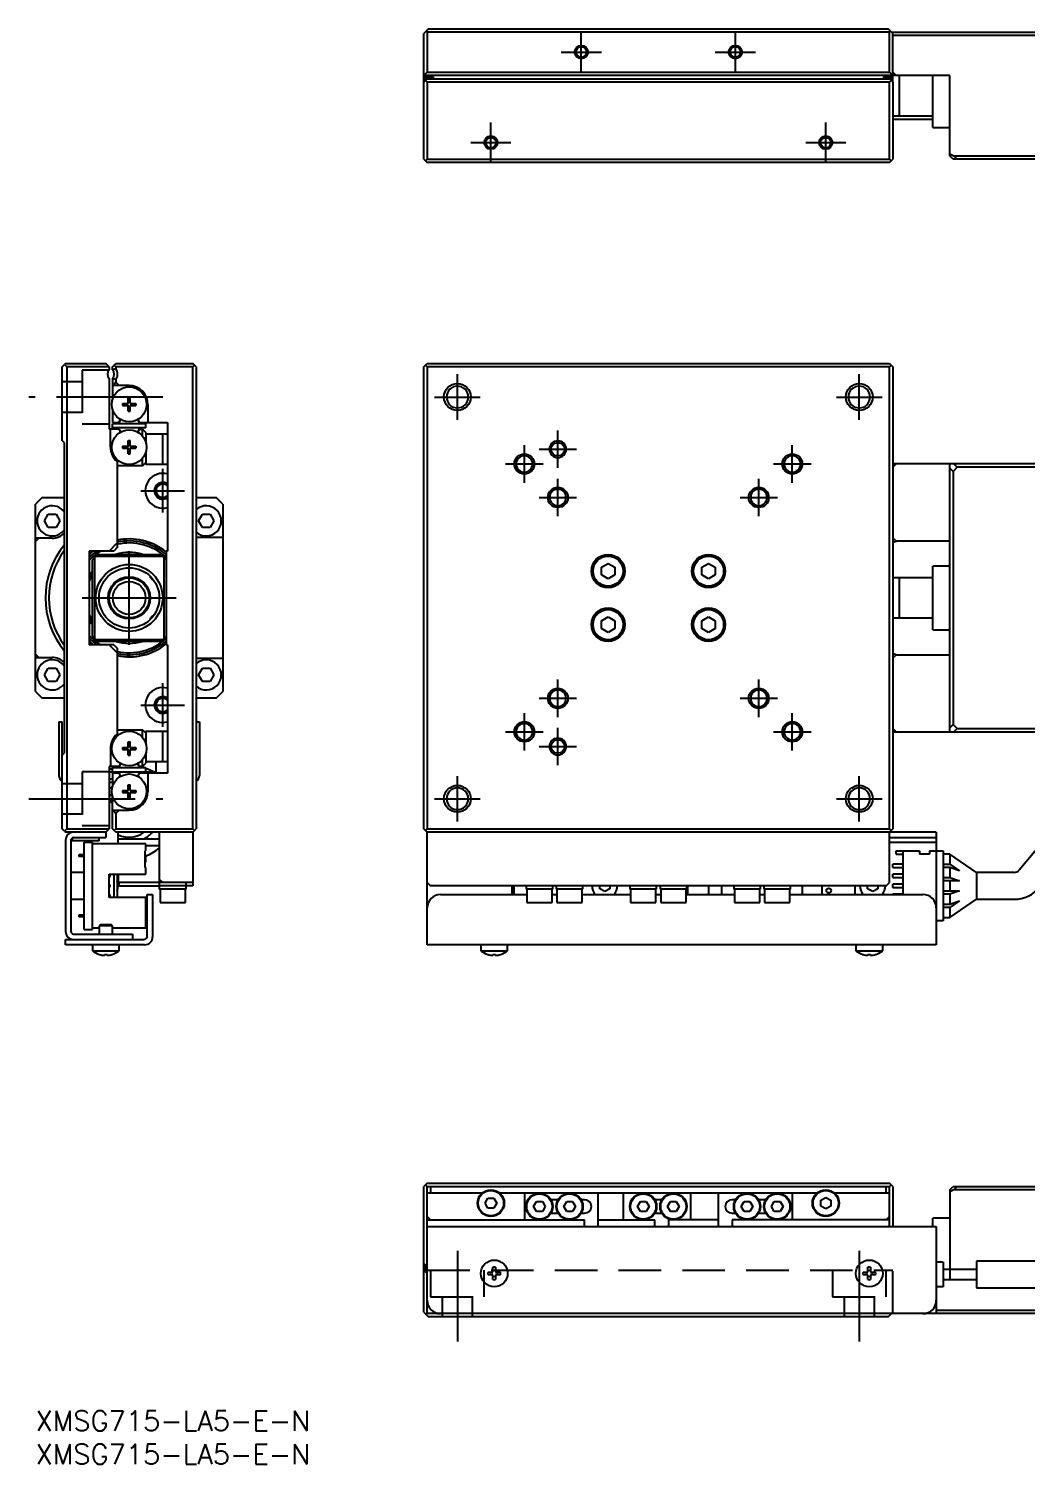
# Model space of a CAD drawing. Extents: x -1 to 626, y -8 to 210.
# Drawn here: x -1 to 147.9, y -8 to 206.4 of the extents above; entities that cross this region are included whole.
import ezdxf

# ---------------------------------------------------------------- set-up
doc = ezdxf.new("R2010")
doc.units = 0
doc.header["$LTSCALE"] = 0.5
doc.linetypes.add('CENTER', pattern=[50.8, 31.75, -6.35, 6.35, -6.35])
doc.linetypes.add('DASHED', pattern=[19.05, 12.7, -6.35])
for name, color, linetype in [('MSM_CENTER', 1, 'CENTER'), ('MSM_CONTINUOUS', 7, 'CONTINUOUS'), ('MSM_DASHED', 4, 'DASHED'), ('MSM_NARROW', 5, 'CONTINUOUS'), ('MSM_PART_NUMBER', 7, 'CONTINUOUS')]:
    doc.layers.add(name, color=color, linetype=linetype)
doc.styles.get("Standard").update_dxf_attribs({"font": 'txt.shx', "height": 1, "bigfont": 'bigfont.shx'})

# ---------------------------------------------------------------- blocks, each defined once
blk = doc.blocks.new('*U2')
at = {"layer": 'MSM_PART_NUMBER'}
blk.add_text('XMSG715-LA5-E-N', height=3, dxfattribs=at).set_placement((0, -3))
blk = doc.blocks.new('*U3')
at = {"layer": 'MSM_PART_NUMBER'}
blk.add_text('XMSG715-LA5-E-N', height=3, dxfattribs=at).set_placement((0, -8))

msp = doc.modelspace()

# ---------------------------------------------------------------- linework, layer by layer
at = {"layer": 'MSM_CENTER'}
for p, q in [((81.5, 199.887477), (81.5, 205.887477)), ((104.5, 199.887477), (104.5, 205.887477)), ((78.5, 202.887477), (84.5, 202.887477)), ((101.5, 202.887477), (107.5, 202.887477)), ((68, 186.387477), (68, 192.387477)), ((118, 186.387477), (118, 192.387477)), ((65, 189.387477), (71, 189.387477)), ((115, 189.387477), (121, 189.387477)), ((63, 147.987477), (63, 154.787477)), ((123, 147.987477), (123, 154.787477)), ((19.000001, 151.387477), (-0.999999, 151.387477)), ((59.6, 151.387477), (66.4, 151.387477)), ((119.6, 151.387477), (126.4, 151.387477)), ((78, 140.787477), (78, 146.387477)), ((73, 138.587477), (73, 144.187477)), ((113, 138.587477), (113, 144.187477)), ((75.2, 143.587477), (80.8, 143.587477)), ((19.000001, 134.137477), (19.000001, 140.637477)), ((70.2, 141.387477), (75.8, 141.387477)), ((110.2, 141.387477), (115.8, 141.387477)), ((15.750001, 137.387477), (22.250001, 137.387477)), ((78, 133.587477), (78, 139.187477)), ((108, 133.587477), (108, 139.187477)), ((75.2, 136.387477), (80.8, 136.387477)), ((105.2, 136.387477), (110.8, 136.387477)), ((14.000001, 114.387477), (14.000001, 128.387477)), ((7.000001, 121.387477), (21.000001, 121.387477)), ((19.000001, 102.137477), (19.000001, 108.637477)), ((78, 103.587477), (78, 109.187477)), ((108, 103.587477), (108, 109.187477)), ((15.750001, 105.387477), (22.250001, 105.387477)), ((75.2, 106.387477), (80.8, 106.387477)), ((105.2, 106.387477), (110.8, 106.387477)), ((73, 98.587477), (73, 104.187477)), ((113, 98.587477), (113, 104.187477)), ((70.2, 101.387477), (75.8, 101.387477)), ((78, 96.387477), (78, 101.987477)), ((110.2, 101.387477), (115.8, 101.387477)), ((75.2, 99.187477), (80.8, 99.187477)), ((63, 87.987477), (63, 94.787477)), ((123, 87.987477), (123, 94.787477)), ((-0.999999, 91.387477), (19.000001, 91.387477)), ((59.6, 91.387477), (66.4, 91.387477)), ((119.6, 91.387477), (126.4, 91.387477)), ((63, 23.859612), (63, 10.323647)), ((123, 23.859612), (123, 10.323647))]:
    msp.add_line(p, q, dxfattribs=at)
at = {"layer": 'MSM_CONTINUOUS'}
for p, q in [((58.7, 206.387477), (58, 205.687477)), ((58.5, 205.887477), (58.35, 206.037477)), ((58.5, 205.887477), (58.5, 199.887477)), ((127.5, 205.887477), (58.5, 205.887477)), ((58.7, 206.387477), (127.3, 206.387477)), ((128, 205.687477), (127.3, 206.387477)), ((127.65, 206.037477), (127.5, 205.887477)), ((127.5, 199.887477), (127.5, 205.887477)), ((127.8, 205.887477), (150, 205.887477)), ((128, 198.387919), (128, 205.887477)), ((58, 186.887477), (58, 205.687477)), ((150, 205.387477), (128, 205.387477)), ((58, 199.387477), (58.5, 199.887477)), ((136.5, 199.387477), (58, 199.387477)), ((58.5, 199.887477), (127.5, 199.887477)), ((127.5, 199.887477), (128, 199.387477)), ((128.5, 199.387477), (128, 199.887477)), ((129, 193.387472), (129, 199.387482)), ((134, 191.637477), (134, 199.387477)), ((136.5, 187.387477), (136.5, 199.387477)), ((58, 199.187477), (59.4, 199.187477)), ((58.5, 198.887477), (58, 198.387477)), ((58.1, 198.487477), (58.1, 198.687477)), ((58.5, 198.387477), (58.25, 198.637477)), ((59.1, 198.987477), (58.4, 198.987477)), ((58.5, 198.887477), (127.5, 198.887477)), ((127.5, 198.387477), (58.5, 198.387477)), ((58.5, 198.387477), (58.5, 186.887477)), ((59.4, 199.187477), (59.4, 198.887477)), ((126.6, 199.187477), (126.6, 198.887477)), ((128, 199.187477), (126.6, 199.187477)), ((127.6, 198.987477), (126.9, 198.987477)), ((128, 198.387477), (127.5, 198.887477)), ((127.75, 198.637477), (127.5, 198.387477)), ((127.5, 186.887477), (127.5, 198.387477)), ((127.9, 198.687477), (127.9, 198.487477)), ((128, 198.387477), (128, 186.887477)), ((128, 193.387477), (134, 193.387477)), ((128, 192.887477), (134, 192.887477)), ((134, 191.637477), (136.5, 191.637477)), ((58, 186.887477), (58.25, 186.637477)), ((58.25, 186.637477), (58.5, 186.887477)), ((58.25, 186.637477), (58.5, 186.387477)), ((58.5, 186.887477), (127.5, 186.887477)), ((127.5, 186.887477), (127.75, 186.637477)), ((127.5, 186.387477), (127.75, 186.637477)), ((127.75, 186.637477), (128, 186.887477)), ((136.5, 187.693663), (137.112372, 187.387477)), ((137, 186.887477), (136.5, 187.387477)), ((150, 186.887477), (137, 186.887477)), ((137.112372, 187.387477), (150, 187.387477)), ((137.112372, 187.387477), (137.612372, 186.887477)), ((127.5, 186.387477), (58.5, 186.387477)), ((4.000001, 155.887477), (4.350001, 156.237477)), ((4.000001, 144.887477), (4.000001, 155.887477)), ((4.500001, 156.387477), (4.350001, 156.237477)), ((4.350001, 156.237477), (4.700001, 155.887477)), ((4.500001, 156.387477), (10.500001, 156.387477)), ((4.700001, 155.887477), (4.700001, 86.887477)), ((11.000001, 155.887477), (4.700001, 155.887477)), ((11.000001, 155.887477), (10.500001, 156.387477)), ((11.000001, 155.887477), (11.000001, 155.448915)), ((11.500001, 155.887477), (12.000001, 156.387477)), ((11.500001, 155.448915), (11.500001, 155.887477)), ((12.000001, 155.616633), (11.500001, 155.448915)), ((11.750001, 156.137477), (12.000001, 155.887477)), ((12.000001, 156.387477), (23.500001, 156.387477)), ((12.000001, 155.887477), (12.000001, 155.616633)), ((23.500001, 155.887477), (12.000001, 155.887477)), ((24.000001, 155.887477), (23.500001, 156.387477)), ((23.500001, 155.887477), (23.750001, 156.137477)), ((23.500001, 86.887477), (23.500001, 155.887477)), ((24.000001, 155.887477), (24.000001, 86.887477)), ((58, 155.887477), (58.5, 156.387477)), ((58, 86.887477), (58, 155.887477)), ((58.25, 156.137477), (58.5, 155.887477)), ((58.5, 156.387477), (127.5, 156.387477)), ((58.5, 155.887477), (58.5, 86.887477)), ((127.5, 155.887477), (58.5, 155.887477)), ((127.5, 156.387477), (128, 155.887477)), ((127.5, 155.887477), (127.75, 156.137477)), ((127.5, 86.887477), (127.5, 155.887477)), ((128, 155.887477), (128, 86.887477)), ((11.000001, 154.126039), (11.000001, 146.587477)), ((12.000001, 153.958321), (11.500001, 154.126039)), ((11.500001, 154.126039), (11.500001, 151.00162)), ((14.000001, 153.087477), (11.500001, 153.087477)), ((12.000001, 153.587477), (11.646448, 153.087477)), ((12.000001, 153.958321), (12.000001, 153.587477)), ((12.500001, 153.087477), (12.000001, 153.587477)), ((13.000001, 150.432477), (13.795001, 150.432477)), ((13.000001, 150.432477), (13.000001, 150.142477)), ((13.000001, 150.142477), (13.795001, 150.142477)), ((13.529995, 150.142477), (13.529995, 150.432477)), ((13.855001, 151.287477), (14.145001, 151.287477)), ((13.855001, 150.492477), (13.855001, 151.287477)), ((14.145001, 150.757484), (13.855001, 150.757484)), ((13.855001, 149.287477), (13.855001, 150.082477)), ((14.145001, 150.492477), (14.145001, 151.287477)), ((14.145001, 149.287477), (14.145001, 150.082477)), ((14.205001, 150.432477), (15.000001, 150.432477)), ((14.205001, 150.142477), (15.000001, 150.142477)), ((14.470008, 150.142477), (14.470008, 150.432477)), ((15.000001, 150.432477), (15.000001, 150.142477)), ((16.800001, 150.287477), (16.800001, 147.587477)), ((11.500001, 149.573334), (11.500001, 147.587477)), ((13.855001, 149.81747), (14.145001, 149.81747)), ((13.855001, 149.287477), (14.145001, 149.287477)), ((12.449931, 146.587477), (11.000001, 146.587477)), ((11.200001, 143.887477), (11.200001, 146.587477)), ((11.500001, 147.587477), (12.449346, 147.587477)), ((16.500001, 147.387477), (11.500001, 147.387477)), ((11.500001, 146.787477), (11.500001, 147.387477)), ((16.500001, 146.787477), (11.500001, 146.787477)), ((12.449346, 147.587477), (12.599457, 147.847477)), ((12.449931, 146.587477), (12.578849, 146.364184)), ((15.400546, 147.847477), (15.550657, 147.587477)), ((15.550072, 146.587477), (15.421154, 146.364184)), ((15.550072, 146.587477), (16.000001, 146.587477)), ((15.550657, 147.587477), (19.700001, 147.587477)), ((16.000001, 145.548802), (16.000001, 146.587477)), ((16.500001, 146.087477), (16.000001, 146.587477)), ((16.500001, 146.787477), (16.500001, 147.387477)), ((16.500001, 146.087477), (16.500001, 144.60162)), ((19.700001, 145.837477), (16.500001, 145.837477)), ((19.000001, 141.337477), (19.000001, 145.837477)), ((19.700001, 147.587477), (19.700001, 128.387477)), ((4.350001, 144.537477), (4.000001, 144.887477)), ((4.350001, 98.237477), (4.350001, 144.537477)), ((13.000001, 144.032477), (13.795001, 144.032477)), ((13.000001, 144.032477), (13.000001, 143.742477)), ((13.000001, 143.742477), (13.795001, 143.742477)), ((13.529995, 143.742477), (13.529995, 144.032477)), ((13.855001, 144.887477), (14.145001, 144.887477)), ((13.855001, 144.092477), (13.855001, 144.887477)), ((14.145001, 144.357484), (13.855001, 144.357484)), ((13.855001, 142.887477), (13.855001, 143.682477)), ((14.145001, 144.092477), (14.145001, 144.887477)), ((14.145001, 142.887477), (14.145001, 143.682477)), ((14.205001, 144.032477), (15.000001, 144.032477)), ((14.205001, 143.742477), (15.000001, 143.742477)), ((14.470008, 143.742477), (14.470008, 144.032477)), ((15.000001, 144.032477), (15.000001, 143.742477)), ((12.200001, 141.742716), (12.200001, 128.887477)), ((13.855001, 143.41747), (14.145001, 143.41747)), ((13.855001, 142.887477), (14.145001, 142.887477)), ((16.000001, 141.087477), (16.000001, 142.226152)), ((16.000001, 141.087477), (16.500001, 141.587477)), ((16.500001, 143.173334), (16.500001, 141.337477)), ((16.000001, 141.087477), (12.200001, 141.087477)), ((16.500001, 141.387477), (16.300001, 141.387477)), ((16.500001, 141.337477), (19.700001, 141.337477)), ((128, 140.887477), (128.5, 141.387477)), ((171.5, 141.387477), (128, 141.387477)), ((136.5, 101.387477), (136.5, 141.387477)), ((137, 140.275105), (136.5, 140.775105)), ((137.612372, 140.887477), (137, 140.275105)), ((137, 140.275105), (137, 102.499849)), ((137.112372, 141.387477), (137.612372, 140.887477)), ((150, 140.887477), (137.612372, 140.887477)), ((1, 136.387477), (0, 135.387477)), ((0, 107.387477), (0, 135.387477)), ((1, 136.387477), (4.350001, 136.387477)), ((24.000001, 136.387477), (27, 136.387477)), ((28, 135.387477), (27, 136.387477)), ((28, 135.387477), (28.000001, 130.387477)), ((1.3453, 132.887477), (1.92265, 133.887477)), ((1.92265, 133.887477), (3.077351, 133.887477)), ((3.077351, 133.887477), (3.654701, 132.887477)), ((24.3453, 132.887477), (24.92265, 133.887477)), ((24.92265, 133.887477), (26.077351, 133.887477)), ((26.077351, 133.887477), (26.654701, 132.887477)), ((1.92265, 131.887477), (1.3453, 132.887477)), ((3.077351, 131.887477), (1.92265, 131.887477)), ((3.654701, 132.887477), (3.077351, 131.887477)), ((24.92265, 131.887477), (24.3453, 132.887477)), ((26.077351, 131.887477), (24.92265, 131.887477)), ((26.654701, 132.887477), (26.077351, 131.887477)), ((2.5, 130.287477), (0, 130.287477)), ((0, 129.787477), (0.5, 130.287477)), ((10.992895, 128.387477), (12.200001, 129.594584)), ((12.200001, 128.887477), (11.700001, 128.387477)), ((28.000001, 130.387477), (24.000001, 130.387477)), ((28.000001, 130.387477), (28.000001, 112.387477)), ((128.5, 129.872758), (128, 130.372758)), ((128, 129.693086), (128.5, 129.872758)), ((136.5, 129.872758), (128.5, 129.872758)), ((11.700001, 128.387477), (8.000001, 128.387477)), ((8.000001, 128.387477), (8.000001, 114.387477)), ((8.500001, 127.087477), (8.800001, 127.387477)), ((8.500001, 115.687477), (8.500001, 127.087477)), ((9.000001, 127.587477), (8.800001, 127.387477)), ((8.800001, 127.387477), (8.800001, 115.387477)), ((9.000001, 127.587477), (9.300001, 127.887477)), ((19.000001, 127.587477), (9.000001, 127.587477)), ((9.300001, 127.887477), (18.700001, 127.887477)), ((18.700001, 127.887477), (19.000001, 127.587477)), ((19.500001, 127.087477), (19.000001, 127.587477)), ((19.200001, 115.387477), (19.200001, 127.387477)), ((19.500001, 128.387477), (19.500001, 114.387477)), ((19.700001, 128.387477), (19.500001, 128.387477)), ((84.5, 125.964827), (85.5, 126.542178)), ((85.5, 126.542178), (86.5, 125.964827)), ((99.5, 125.964827), (100.5, 126.542178)), ((100.5, 126.542178), (101.5, 125.964827)), ((17.200001, 124.362477), (17.200001, 124.551335)), ((17.200001, 124.362477), (17.425001, 124.137477)), ((84.5, 124.810127), (84.5, 125.964827)), ((85.5, 124.232776), (84.5, 124.810127)), ((86.5, 124.810127), (85.5, 124.232776)), ((86.5, 125.964827), (86.5, 124.810127)), ((99.5, 124.810127), (99.5, 125.964827)), ((100.5, 124.232776), (99.5, 124.810127)), ((101.5, 124.810127), (100.5, 124.232776)), ((101.5, 125.964827), (101.5, 124.810127)), ((134, 124.387477), (128, 124.387477)), ((129, 118.387472), (129, 124.387482)), ((134, 116.637477), (134, 126.137477)), ((136.5, 126.137477), (134, 126.137477)), ((17.425001, 124.306274), (17.425001, 124.137477)), ((17.425001, 124.137477), (17.561869, 124.137477)), ((17.425001, 118.637477), (17.200001, 118.412477)), ((17.200001, 118.223619), (17.200001, 118.412477)), ((17.425001, 118.637477), (17.425001, 118.46868)), ((17.561869, 118.637477), (17.425001, 118.637477)), ((84.5, 117.964827), (85.5, 118.542178)), ((84.5, 116.810127), (84.5, 117.964827)), ((85.5, 118.542178), (86.5, 117.964827)), ((86.5, 117.964827), (86.5, 116.810127)), ((99.5, 117.964827), (100.5, 118.542178)), ((99.5, 116.810127), (99.5, 117.964827)), ((100.5, 118.542178), (101.5, 117.964827)), ((101.5, 117.964827), (101.5, 116.810127)), ((128, 118.387477), (134, 118.387477)), ((85.5, 116.232776), (84.5, 116.810127)), ((86.5, 116.810127), (85.5, 116.232776)), ((100.5, 116.232776), (99.5, 116.810127)), ((101.5, 116.810127), (100.5, 116.232776)), ((134, 116.637477), (136.5, 116.637477)), ((11.700001, 114.387477), (8.000001, 114.387477)), ((9.000001, 115.187477), (8.500001, 115.687477)), ((9.000001, 115.187477), (19.000001, 115.187477)), ((9.300001, 114.887477), (9.000001, 115.187477)), ((18.700001, 114.887477), (9.300001, 114.887477)), ((12.200001, 113.18037), (10.992895, 114.387477)), ((11.700001, 114.387477), (12.200001, 113.887477)), ((12.200001, 113.887477), (12.200001, 101.032238)), ((19.500001, 115.687477), (18.700001, 114.887477)), ((19.700001, 114.387477), (19.500001, 114.387477)), ((19.700001, 114.387477), (19.700001, 95.187477)), ((0.5, 112.487477), (0, 112.987477)), ((0, 112.487477), (2.5, 112.487477)), ((24.000001, 112.387477), (28.000001, 112.387477)), ((28.000001, 112.387477), (28, 107.387477)), ((128.5, 112.902196), (128, 113.081868)), ((128, 112.402196), (128.5, 112.902196)), ((128.5, 112.902196), (136.5, 112.902196)), ((1.3453, 109.887477), (1.92265, 110.887477)), ((1.92265, 108.887477), (1.3453, 109.887477)), ((1.92265, 110.887477), (3.077351, 110.887477)), ((3.077351, 110.887477), (3.654701, 109.887477)), ((3.654701, 109.887477), (3.077351, 108.887477)), ((24.3453, 109.887477), (24.92265, 110.887477)), ((24.92265, 108.887477), (24.3453, 109.887477)), ((24.92265, 110.887477), (26.077351, 110.887477)), ((26.077351, 110.887477), (26.654701, 109.887477)), ((26.654701, 109.887477), (26.077351, 108.887477)), ((0, 107.387477), (1, 106.387477)), ((3.077351, 108.887477), (1.92265, 108.887477)), ((26.077351, 108.887477), (24.92265, 108.887477)), ((27, 106.387477), (28, 107.387477)), ((4.350001, 106.387477), (1, 106.387477)), ((27, 106.387477), (24.000001, 106.387477)), ((3.5, 102.887477), (3.5, 94.887477)), ((3.5, 102.887477), (4, 102.887477)), ((4.000001, 97.887477), (4, 102.887477)), ((12.200001, 101.687477), (16.000001, 101.687477)), ((16.000001, 100.548802), (16.000001, 101.687477)), ((16.500001, 101.187477), (16.000001, 101.687477)), ((16.500001, 101.387477), (16.300001, 101.387477)), ((16.500001, 101.437477), (16.500001, 99.60162)), ((19.700001, 101.437477), (16.500001, 101.437477)), ((19.000001, 96.937477), (19.000001, 101.437477)), ((24, 102.887477), (24.5, 102.887477)), ((24.5, 102.887477), (24.5, 94.887477)), ((128.5, 101.387477), (128, 101.887477)), ((128, 101.387477), (165.5, 101.387477)), ((136.5, 101.999849), (137, 102.499849)), ((137, 102.499849), (137.612372, 101.887477)), ((137.612372, 101.887477), (137.112372, 101.387477)), ((137.612372, 101.887477), (150, 101.887477)), ((11.200001, 98.887477), (11.200001, 96.187477)), ((13.000001, 99.032477), (13.795001, 99.032477)), ((13.000001, 99.032477), (13.000001, 98.742477)), ((13.000001, 98.742477), (13.795001, 98.742477)), ((13.529995, 98.742477), (13.529995, 99.032477)), ((13.855001, 99.887477), (14.145001, 99.887477)), ((13.855001, 99.092477), (13.855001, 99.887477)), ((14.145001, 99.357484), (13.855001, 99.357484)), ((13.855001, 97.887477), (13.855001, 98.682477)), ((14.145001, 99.092477), (14.145001, 99.887477)), ((14.145001, 97.887477), (14.145001, 98.682477)), ((14.205001, 99.032477), (15.000001, 99.032477)), ((14.205001, 98.742477), (15.000001, 98.742477)), ((14.470008, 98.742477), (14.470008, 99.032477)), ((15.000001, 99.032477), (15.000001, 98.742477)), ((4.000001, 97.887477), (4.350001, 98.237477)), ((4.000001, 86.887477), (4.000001, 97.887477)), ((13.855001, 98.41747), (14.145001, 98.41747)), ((13.855001, 97.887477), (14.145001, 97.887477)), ((16.000001, 96.187477), (16.000001, 97.226152)), ((16.000001, 96.187477), (16.500001, 96.687477)), ((16.500001, 98.173334), (16.500001, 96.687477)), ((16.500001, 96.937477), (19.700001, 96.937477)), ((18, 96.937477), (18, 95.187477)), ((11.000001, 96.187477), (11.000001, 86.887477)), ((12.449931, 96.187477), (11.000001, 96.187477)), ((11.000001, 95.387477), (18, 95.387477)), ((11.000001, 94.387477), (11.500001, 94.387477)), ((16.500001, 95.987477), (11.500001, 95.987477)), ((11.500001, 95.387477), (11.500001, 95.987477)), ((12.449346, 95.187477), (11.500001, 95.187477)), ((11.500001, 95.187477), (11.500001, 93.20162)), ((12.449346, 95.187477), (12.599457, 94.927477)), ((12.449931, 96.187477), (12.578849, 96.41077)), ((15.400546, 94.927477), (15.550657, 95.187477)), ((15.550072, 96.187477), (15.421154, 96.41077)), ((16.000001, 96.187477), (15.550072, 96.187477)), ((19.700001, 95.187477), (15.550657, 95.187477)), ((16.500001, 95.387477), (16.500001, 95.987477)), ((16.800001, 95.187477), (16.800001, 92.487477)), ((11.000001, 93.887477), (11.500001, 93.887477)), ((13.000001, 92.632477), (13.795001, 92.632477)), ((13.000001, 92.632477), (13.000001, 92.342477)), ((13.000001, 92.342477), (13.795001, 92.342477)), ((13.529995, 92.342477), (13.529995, 92.632477)), ((13.855001, 93.487477), (14.145001, 93.487477)), ((13.855001, 92.692477), (13.855001, 93.487477)), ((14.145001, 92.957484), (13.855001, 92.957484)), ((13.855001, 91.487477), (13.855001, 92.282477)), ((14.145001, 92.692477), (14.145001, 93.487477)), ((14.145001, 91.487477), (14.145001, 92.282477)), ((14.205001, 92.632477), (15.000001, 92.632477)), ((14.205001, 92.342477), (15.000001, 92.342477)), ((14.470008, 92.342477), (14.470008, 92.632477)), ((15.000001, 92.632477), (15.000001, 92.342477)), ((11.500001, 91.112099), (11.000001, 91.112099)), ((11.500001, 86.887477), (11.500001, 91.773334)), ((13.855001, 92.01747), (14.145001, 92.01747)), ((13.855001, 91.487477), (14.145001, 91.487477)), ((11.500001, 89.687477), (14.000001, 89.687477)), ((11.646448, 89.687477), (12.000001, 89.187477)), ((12.000001, 89.187477), (12.500001, 89.687477)), ((12.000001, 89.187477), (12.000001, 86.887477)), ((154.067727, 89.326037), (146.867121, 80.744689)), ((4.350001, 86.537477), (4.000001, 86.887477)), ((4.700001, 86.887477), (4.350001, 86.537477)), ((4.350001, 86.537477), (4.500001, 86.387477)), ((10.500001, 86.387477), (4.500001, 86.387477)), ((4.700001, 86.887477), (11.000001, 86.887477)), ((10.500001, 86.387477), (11.000001, 86.887477)), ((10.500001, 86.387477), (10.500001, 85.587477)), ((12.000001, 86.387477), (11.500001, 86.887477)), ((12.000001, 86.887477), (11.750001, 86.637477)), ((12.000001, 86.887477), (23.500001, 86.887477)), ((23.500001, 86.387477), (12.000001, 86.387477)), ((12.350001, 84.637477), (12.350001, 86.387477)), ((18.500001, 86.387477), (18.500001, 77.887477)), ((23.750001, 86.637477), (23.500001, 86.887477)), ((23.500001, 86.387477), (24.000001, 86.887477)), ((23.500001, 86.387477), (23.500001, 78.387477)), ((58.5, 86.387477), (58, 86.887477)), ((58.5, 86.887477), (58.25, 86.637477)), ((58.5, 86.887477), (127.5, 86.887477)), ((58.5, 69.587477), (58.5, 86.387477)), ((134.5, 86.387477), (58.5, 86.387477)), ((127.75, 86.637477), (127.5, 86.887477)), ((128, 86.887477), (127.5, 86.387477)), ((127.5, 78.887477), (127.5, 86.387477)), ((134.5, 86.387477), (134.5, 69.587477)), ((4.500001, 85.187477), (4.500001, 71.587477)), ((5.300001, 85.187477), (5.300001, 71.587477)), ((5.500001, 85.533887), (5.500001, 85.087477)), ((9.500001, 85.087477), (5.500001, 85.087477)), ((5.700001, 85.587477), (10.500001, 85.587477)), ((7.300001, 71.887477), (7.300001, 84.887477)), ((7.300001, 84.887477), (8.500001, 84.887477)), ((8.350001, 85.087477), (8.350001, 84.887477)), ((8.500001, 71.887477), (8.500001, 84.887477)), ((16.500001, 84.637477), (8.500001, 84.637477)), ((9.500001, 85.087477), (9.500001, 85.587477)), ((12.350001, 85.387477), (18.5, 85.387477)), ((16.400001, 81.137477), (16.400001, 83.637477)), ((16.500001, 83.637477), (16.400001, 83.637477)), ((16.500001, 83.637477), (16.500001, 84.637477)), ((16.500001, 84.387477), (18.5, 84.387477)), ((127.5, 85.587477), (134.5, 85.587477)), ((127.5, 84.887477), (134.5, 84.887477)), ((128.5, 83.137477), (128.5, 83.637477)), ((128.5, 83.637477), (132, 83.637477)), ((129.5, 83.637477), (129.5, 77.087477)), ((132, 83.637477), (132, 83.137477)), ((133.5, 83.637477), (133.5, 83.137477)), ((133.5, 83.637477), (135.5, 83.637477)), ((135.5, 83.637477), (135.5, 73.137477)), ((6.500001, 83.012477), (6.500001, 82.762477)), ((7.300001, 83.012477), (6.500001, 83.012477)), ((7.300001, 82.762477), (6.500001, 82.762477)), ((16.400001, 82.837477), (16.500001, 82.837477)), ((16.400001, 82.462477), (16.500001, 82.462477)), ((16.400001, 82.312477), (16.500001, 82.312477)), ((16.400001, 81.937477), (16.500001, 81.937477)), ((16.500001, 81.937477), (16.500001, 82.837477)), ((128, 81.137477), (128, 81.637477)), ((129.5, 81.637477), (128, 81.637477)), ((128.5, 83.137477), (129.5, 83.137477)), ((133.5, 83.137477), (132, 83.137477)), ((136.5, 83.137477), (135.5, 83.137477)), ((135.5, 81.637477), (136.5, 81.637477)), ((136.5, 83.137477), (136.5, 81.637477)), ((140.5, 80.387477), (136.5, 83.137477)), ((136.5, 81.637477), (137.954545, 80.637477)), ((7.300001, 80.387477), (5.300001, 80.387477)), ((11.000001, 80.137477), (16.500001, 80.137477)), ((11.000001, 76.637477), (11.000001, 80.137477)), ((11.700001, 80.137477), (11.700001, 76.637477)), ((12.200001, 80.137477), (12.200001, 76.637477)), ((12.350001, 80.137477), (12.350001, 78.387477)), ((16.500001, 81.137477), (16.400001, 81.137477)), ((16.500001, 80.137477), (16.500001, 81.137477)), ((19.000001, 78.887477), (18.500001, 79.387477)), ((128, 81.137477), (129.5, 81.137477)), ((128, 79.637477), (128, 80.137477)), ((129.5, 80.137477), (128, 80.137477)), ((128, 79.637477), (129.5, 79.637477)), ((136.5, 81.137477), (135.5, 81.137477)), ((135.5, 79.637477), (136.5, 79.637477)), ((136.5, 81.137477), (136.5, 79.637477)), ((137.954545, 80.637477), (136.5, 81.137477)), ((136.5, 79.637477), (137.954545, 79.137477)), ((140.5, 80.387477), (140.5, 76.387477)), ((146.101077, 80.387477), (140.5, 80.387477)), ((12.500001, 78.387475), (12.500001, 78.887477)), ((23.500001, 78.887477), (12.500001, 78.887477)), ((12.500001, 78.387475), (18.500001, 78.387475)), ((22.500001, 78.387477), (18.500001, 78.387475)), ((22.500001, 77.887477), (18.500001, 77.887477)), ((18.600001, 77.887477), (18.600001, 75.887477)), ((22.400001, 75.887477), (22.400001, 77.887477)), ((22.500001, 77.887477), (22.500001, 78.887477)), ((23.500001, 78.387477), (22.500001, 78.387477)), ((58.5, 78.887477), (59, 78.387477)), ((127, 78.387477), (59, 78.387477)), ((71.2, 77.087477), (71.2, 78.387477)), ((71.5, 77.087477), (71.5, 78.387477)), ((73.25, 78.387477), (73.25, 77.887477)), ((77.25, 77.887477), (73.25, 77.887477)), ((73.35, 77.887477), (73.35, 75.887477)), ((77.15, 75.887477), (77.15, 77.887477)), ((77.25, 77.887477), (77.25, 78.387477)), ((77.75, 78.387477), (77.75, 77.887477)), ((81.75, 77.887477), (77.75, 77.887477)), ((77.85, 77.887477), (77.85, 75.887477)), ((81.65, 75.887477), (81.65, 77.887477)), ((81.75, 77.887477), (81.75, 78.387477)), ((84.25, 77.954464), (84.25, 78.387477)), ((85, 77.521452), (84.25, 77.954464)), ((85.75, 77.954464), (85, 77.521452)), ((85.75, 78.387477), (85.75, 77.954464)), ((88.75, 78.387477), (88.75, 77.887477)), ((92.75, 77.887477), (88.75, 77.887477)), ((88.85, 77.887477), (88.85, 75.887477)), ((92.65, 75.887477), (92.65, 77.887477)), ((92.75, 77.887477), (92.75, 78.387477)), ((93.25, 78.387477), (93.25, 77.887477)), ((97.25, 77.887477), (93.25, 77.887477)), ((93.35, 77.887477), (93.35, 75.887477)), ((97.15, 75.887477), (97.15, 77.887477)), ((97.25, 77.887477), (97.25, 78.387477)), ((97.34, 78.387475), (97.34, 77.087477)), ((100.54, 77.087477), (100.54, 78.387477)), ((102.42, 78.387475), (102.42, 77.087477)), ((104.25, 78.387477), (104.25, 77.887477)), ((108.25, 77.887477), (104.25, 77.887477)), ((104.35, 77.887477), (104.35, 75.887477)), ((108.15, 75.887477), (108.15, 77.887477)), ((108.25, 77.887477), (108.25, 78.387477)), ((108.75, 78.387477), (108.75, 77.887477)), ((112.75, 77.887477), (108.75, 77.887477)), ((108.85, 77.887477), (108.85, 75.887477)), ((112.65, 75.887477), (112.65, 77.887477)), ((112.75, 77.887477), (112.75, 78.387477)), ((114.5, 77.087477), (114.5, 78.387477)), ((117.445, 77.087477), (117.445, 78.387477)), ((122.345, 78.387477), (122.345, 77.087477)), ((124.25, 77.954464), (124.25, 78.387477)), ((125, 77.521452), (124.25, 77.954464)), ((125.75, 77.954464), (125, 77.521452)), ((125.75, 78.387477), (125.75, 77.954464)), ((127, 78.387477), (127.5, 78.887477)), ((128, 78.137477), (128, 78.637477)), ((129.5, 78.637477), (128, 78.637477)), ((128, 78.137477), (129.5, 78.137477)), ((137.954545, 79.137477), (135.5, 79.137477)), ((135.5, 77.637477), (137.954545, 77.637477)), ((136.5, 79.137477), (136.5, 77.637477)), ((137.954545, 77.637477), (136.5, 77.137477)), ((5.300001, 76.387477), (7.300001, 76.387477)), ((16.500001, 76.637477), (11.000001, 76.637477)), ((16.500001, 72.137477), (16.500001, 76.637477)), ((16.700001, 77.087477), (17.500001, 77.087477)), ((16.700001, 70.887477), (16.700001, 77.087477)), ((17.500001, 77.087477), (17.500001, 70.787477)), ((18.600001, 75.887477), (22.400001, 75.887477)), ((60.5, 77.087477), (73.35, 77.087477)), ((73.35, 75.887477), (77.15, 75.887477)), ((77.15, 77.087477), (77.85, 77.087477)), ((77.85, 75.887477), (81.65, 75.887477)), ((81.65, 77.087477), (88.85, 77.087477)), ((88.85, 75.887477), (92.65, 75.887477)), ((92.65, 77.087477), (93.35, 77.087477)), ((93.35, 75.887477), (97.15, 75.887477)), ((97.15, 77.087477), (104.35, 77.087477)), ((104.35, 75.887477), (108.15, 75.887477)), ((108.15, 77.087477), (108.85, 77.087477)), ((108.85, 75.887477), (112.65, 75.887477)), ((112.65, 77.087477), (132.5, 77.087477)), ((128, 77.087477), (128, 77.137477)), ((129.5, 77.137477), (128, 77.137477)), ((136.5, 77.137477), (135.5, 77.137477)), ((135.5, 75.637477), (136.5, 75.637477)), ((136.5, 75.137477), (135.5, 75.137477)), ((136.5, 77.137477), (136.5, 75.637477)), ((136.5, 73.637477), (140.5, 76.387477)), ((136.5, 75.637477), (137.954545, 76.137477)), ((137.954545, 76.137477), (136.5, 75.137477)), ((136.5, 75.137477), (136.5, 73.637477)), ((140.5, 76.387477), (146.101077, 76.387477)), ((6.500001, 74.012477), (6.500001, 73.762477)), ((7.300001, 74.012477), (6.500001, 74.012477)), ((7.300001, 73.762477), (6.500001, 73.762477)), ((135.5, 73.137477), (134.5, 73.137477)), ((135.5, 73.637477), (136.5, 73.637477)), ((5.700001, 71.187477), (14.500001, 71.187477)), ((7.300001, 71.887477), (8.500001, 71.887477)), ((8.500001, 72.137477), (9.500001, 72.137477)), ((9.700001, 72.587477), (9.500001, 72.387477)), ((11.500001, 72.387477), (9.500001, 72.387477)), ((9.500001, 72.387477), (9.500001, 71.187496)), ((9.700001, 72.587477), (11.300001, 72.587477)), ((11.500001, 72.387477), (11.300001, 72.587477)), ((11.500001, 71.187496), (11.500001, 72.387477)), ((11.500001, 72.137477), (16.500001, 72.137477)), ((14.500001, 71.187477), (14.500001, 70.387477)), ((4.500001, 69.587477), (4.500001, 70.387477)), ((4.500001, 70.387477), (16.200001, 70.387477)), ((16.300001, 69.587477), (4.500001, 69.587477)), ((8.500001, 69.587477), (8.500001, 68.689478)), ((8.500001, 68.689478), (12.500001, 68.689478)), ((12.500001, 68.689478), (12.500001, 69.587477)), ((134.5, 69.587477), (58.5, 69.587477)), ((66.5, 69.587477), (66.5, 68.689478)), ((66.5, 68.689478), (70.5, 68.689478)), ((70.5, 68.689478), (70.5, 69.587477)), ((122.5, 69.587477), (122.5, 68.689478)), ((122.5, 68.689478), (126.5, 68.689478)), ((126.5, 68.689478), (126.5, 69.587477)), ((9.550001, 68.131745), (9.571293, 68.131745)), ((10.300001, 68.131745), (10.700001, 68.131745)), ((10.300001, 68.000001), (10.300001, 68.131745)), ((10.700001, 68.131745), (10.700001, 68.000001)), ((11.42871, 68.131745), (11.450001, 68.131745)), ((67.55, 68.131745), (67.571291, 68.131745)), ((68.3, 68.131745), (68.7, 68.131745)), ((68.3, 68.000001), (68.3, 68.131745)), ((68.7, 68.131745), (68.7, 68.000001)), ((69.428708, 68.131745), (69.45, 68.131745)), ((123.55, 68.131745), (123.571291, 68.131745)), ((124.3, 68.131745), (124.7, 68.131745)), ((124.3, 68.000001), (124.3, 68.131745)), ((124.7, 68.131745), (124.7, 68.000001)), ((125.428708, 68.131745), (125.45, 68.131745)), ((58.5, 34.000001), (58, 33.500001)), ((58, 14.700001), (58, 33.500001)), ((58.5, 33.500001), (58.25, 33.750001)), ((58.5, 34.000001), (127.5, 34.000001)), ((58.5, 33.500001), (127.5, 33.500001)), ((58.5, 14.500001), (58.5, 33.500001)), ((66.677124, 32.500001), (58.5, 32.500001)), ((59, 33.500001), (59, 32.500001)), ((116.677124, 32.500001), (69.322875, 32.500001)), ((73, 32.500001), (73, 28.500001)), ((84, 27.500001), (84, 32.500001)), ((87.8, 28.500001), (87.8, 32.500001)), ((97.8, 32.500001), (97.8, 28.500001)), ((102, 27.500001), (102, 32.500001)), ((113, 32.500001), (113, 28.500001)), ((127.5, 32.500001), (119.322875, 32.500001)), ((127, 32.500001), (127, 33.500001)), ((128, 33.500001), (127.5, 34.000001)), ((127.75, 33.750001), (127.5, 33.500001)), ((127.5, 27.500001), (127.5, 33.500001)), ((128, 33.500001), (128, 27.500001)), ((136.5, 33.000001), (137, 33.500001)), ((136.5, 33.000001), (136.5, 19.600001)), ((137.112372, 33.000001), (136.5, 32.693815)), ((137, 33.500001), (150, 33.500001)), ((137.612372, 33.500001), (137.112372, 33.000001)), ((150, 33.000001), (137.112372, 33.000001)), ((67.133974, 31.000001), (67.566987, 31.750001)), ((67.566987, 30.250001), (67.133974, 31.000001)), ((67.566987, 31.750001), (68.433012, 31.750001)), ((68.433012, 30.250001), (67.566987, 30.250001)), ((68.433012, 31.750001), (68.866025, 31.000001)), ((68.866025, 31.000001), (68.433012, 30.250001)), ((74.383974, 30.500001), (74.816987, 31.250001)), ((74.816987, 29.750001), (74.383974, 30.500001)), ((74.816987, 31.250001), (75.683012, 31.250001)), ((75.683012, 31.250001), (76.116025, 30.500001)), ((76.116025, 30.500001), (75.683012, 29.750001)), ((78.017949, 31.500001), (76.98205, 31.500001)), ((78.883974, 30.500001), (79.316987, 31.250001)), ((79.316987, 29.750001), (78.883974, 30.500001)), ((79.316987, 31.250001), (80.183012, 31.250001)), ((80.183012, 31.250001), (80.616025, 30.500001)), ((80.616025, 30.500001), (80.183012, 29.750001)), ((82, 31.500001), (81.48205, 31.500001)), ((89.883974, 30.500001), (90.316987, 31.250001)), ((90.316987, 29.750001), (89.883974, 30.500001)), ((90.316987, 31.250001), (91.183012, 31.250001)), ((91.183012, 31.250001), (91.616025, 30.500001)), ((91.616025, 30.500001), (91.183012, 29.750001)), ((93.517949, 31.500001), (92.48205, 31.500001)), ((94.383974, 30.500001), (94.816987, 31.250001)), ((94.816987, 29.750001), (94.383974, 30.500001)), ((94.816987, 31.250001), (95.683012, 31.250001)), ((95.683012, 31.250001), (96.116025, 30.500001)), ((96.116025, 30.500001), (95.683012, 29.750001)), ((104.517949, 31.500001), (104, 31.500001)), ((105.383974, 30.500001), (105.816987, 31.250001)), ((105.816987, 29.750001), (105.383974, 30.500001)), ((105.816987, 31.250001), (106.683012, 31.250001)), ((106.683012, 31.250001), (107.116025, 30.500001)), ((107.116025, 30.500001), (106.683012, 29.750001)), ((109.017949, 31.500001), (107.98205, 31.500001)), ((109.883974, 30.500001), (110.316987, 31.250001)), ((110.316987, 29.750001), (109.883974, 30.500001)), ((110.316987, 31.250001), (111.183012, 31.250001)), ((111.183012, 31.250001), (111.616025, 30.500001)), ((111.616025, 30.500001), (111.183012, 29.750001)), ((117.25, 31.433014), (118, 31.866026)), ((117.25, 30.566988), (117.25, 31.433014)), ((118, 30.133975), (117.25, 30.566988)), ((118, 31.866026), (118.75, 31.433014)), ((118.75, 30.566988), (118, 30.133975)), ((118.75, 31.433014), (118.75, 30.566988)), ((59, 28.500001), (58.5, 29.000001)), ((58.5, 28.500001), (82, 28.500001)), ((75.683012, 29.750001), (74.816987, 29.750001)), ((76.98205, 29.500001), (78.017949, 29.500001)), ((80.183012, 29.750001), (79.316987, 29.750001)), ((81.48205, 29.500001), (82, 29.500001)), ((82, 27.500001), (82, 28.500001)), ((84, 28.500001), (92.5, 28.500001)), ((91.183012, 29.750001), (90.316987, 29.750001)), ((92.48205, 29.500001), (93.517949, 29.500001)), ((92.5, 27.500001), (92.5, 28.500001)), ((102, 28.500001), (94.5, 28.500001)), ((94.5, 28.500001), (94.5, 27.500001)), ((95.683012, 29.750001), (94.816987, 29.750001)), ((104, 29.500001), (104.517949, 29.500001)), ((127.5, 28.500001), (104, 28.500001)), ((104, 28.500001), (104, 27.500001)), ((106.683012, 29.750001), (105.816987, 29.750001)), ((107.98205, 29.500001), (109.017949, 29.500001)), ((111.183012, 29.750001), (110.316987, 29.750001)), ((127.5, 29.000001), (127, 28.500001)), ((134, 27.500001), (134, 28.750001)), ((136.5, 28.750001), (134, 28.750001)), ((58.5, 27.500001), (134.5, 27.500001)), ((134.5, 27.500001), (134.5, 14.500001)), ((58, 22.000001), (58.5, 21.500001)), ((58.1, 21.700001), (58.1, 21.899939)), ((58.25, 21.750001), (58.5, 22.000001)), ((135.5, 22.200001), (134.5, 22.200001)), ((135.5, 22.200001), (135.5, 18.500001)), ((140.5, 22.350001), (140.5, 18.350001)), ((161.695179, 22.350001), (140.5, 22.350001)), ((58, 21.200001), (58.5, 21.200001)), ((58.5, 20.500001), (58, 21.000001)), ((58, 21.000001), (58.5, 21.000001)), ((58.4, 21.400001), (58.5, 21.400001)), ((67.571291, 20.700001), (68.3, 20.700001)), ((68.3, 20.300001), (67.571291, 20.300001)), ((68.3, 20.700001), (68.3, 21.42871)), ((68.3, 19.571292), (68.3, 20.300001)), ((68.7, 21.42871), (68.7, 20.700001)), ((68.7, 20.700001), (69.428708, 20.700001)), ((68.7, 20.300001), (68.7, 19.571292)), ((69.428708, 20.300001), (68.7, 20.300001)), ((123.571291, 20.700001), (124.3, 20.700001)), ((124.3, 20.300001), (123.571291, 20.300001)), ((124.3, 20.700001), (124.3, 21.42871)), ((124.3, 19.571292), (124.3, 20.300001)), ((124.7, 21.42871), (124.7, 20.700001)), ((124.7, 20.700001), (125.428708, 20.700001)), ((124.7, 20.300001), (124.7, 19.571292)), ((125.428708, 20.300001), (124.7, 20.300001)), ((140.5, 21.100001), (135.5, 21.100001)), ((135.5, 19.600001), (140.5, 19.600001)), ((135.5, 18.500001), (134.5, 18.500001)), ((140.5, 18.350001), (161.695179, 18.350001)), ((58, 14.700001), (58.35, 14.350001)), ((58.35, 14.350001), (58.5, 14.500001)), ((58.35, 14.350001), (58.7, 14.000001)), ((150, 14.500001), (58.5, 14.500001)), ((127.3, 14.000001), (58.7, 14.000001)), ((127.3, 14.000001), (127.65, 14.350001)), ((127.5, 14.500001), (127.65, 14.350001)), ((127.65, 14.350001), (127.8, 14.500001)), ((134.5, 15.000001), (150, 15.000001))]:
    msp.add_line(p, q, dxfattribs=at)
for centre, radius in [((81.5, 202.887477), 0.7835), ((104.5, 202.887477), 0.7835), ((68, 189.387477), 0.7835), ((118, 189.387477), 0.7835), ((14.000001, 150.287477), 2.6), ((14.000001, 143.887477), 2.6), ((78, 143.587477), 1.0065), ((85.5, 125.387477), 2.5), ((85.5, 125.387477), 2.25), ((100.5, 125.387477), 2.5), ((100.5, 125.387477), 2.25), ((14.000001, 121.387477), 5), ((14.000001, 121.387477), 4.5), ((14.000001, 121.387477), 3.15), ((14.000001, 121.387477), 3), ((85.5, 117.387477), 2.5), ((85.5, 117.387477), 2.25), ((100.5, 117.387477), 2.5), ((100.5, 117.387477), 2.25), ((14.000001, 98.887477), 2.6), ((78, 99.187477), 1.0065), ((14.000001, 92.487477), 2.6), ((118.445, 77.687477), 0.35), ((68, 31.000001), 2), ((68, 31.000001), 1.9), ((75.25, 30.500001), 2), ((75.25, 30.500001), 1.9), ((79.75, 30.500001), 2), ((79.75, 30.500001), 1.9), ((90.75, 30.500001), 2), ((90.75, 30.500001), 1.9), ((95.25, 30.500001), 2), ((95.25, 30.500001), 1.9), ((106.25, 30.500001), 2), ((106.25, 30.500001), 1.9), ((110.75, 30.500001), 2), ((110.75, 30.500001), 1.9), ((118, 31.000001), 2), ((118, 31.000001), 1.9), ((68.5, 20.500001), 2), ((124.5, 20.500001), 2)]:
    msp.add_circle(centre, radius, dxfattribs=at)
at = {"layer": 'MSM_CONTINUOUS', "extrusion": (0, 0, -1)}
for centre, radius in [((-63, 151.387477), 1.621), ((-123, 151.387477), 1.621), ((-73, 141.387477), 1.2295), ((-113, 141.387477), 1.2295), ((-78, 136.387477), 1.2295), ((-108, 136.387477), 1.2295), ((-78, 106.387477), 1.2295), ((-108, 106.387477), 1.2295), ((-73, 101.387477), 1.2295), ((-113, 101.387477), 1.2295), ((-63, 91.387477), 1.621), ((-123, 91.387477), 1.621)]:
    msp.add_circle(centre, radius, dxfattribs=at)
at = {"layer": 'MSM_CONTINUOUS'}
for centre, radius, start, end in [((58.4, 198.687477), 0.3, 90, 180), ((59.1, 198.687477), 0.3, 41.810315, 90), ((126.9, 198.687477), 0.3, 90, 138.189685), ((127.6, 198.687477), 0.3, 0, 90), ((11.750001, 154.787477), 1, 138.590378, 221.409622), ((10.750001, 154.787477), 1, 318.590378, 41.409622), ((10.750001, 154.787477), 1.5, 326.44269, 33.55731), ((14.000001, 150.287477), 2.8, 0, 90), ((13.795001, 150.492477), 0.06, 270, 0), ((13.795001, 150.082477), 0.06, 0, 90), ((14.205001, 150.492477), 0.06, 180, 270), ((14.205001, 150.082477), 0.06, 90, 180), ((14.000001, 147.087477), 1.5875, 143.802777, 169.106947), ((14.115001, 146.972477), 1.75, 142.994029, 150), ((14.000001, 147.087477), 1.5875, 10.893053, 36.197223), ((13.885001, 146.972477), 1.75, 30, 37.005971), ((14.000001, 147.087477), 1.5875, 190.893053, 216.197223), ((14.115001, 147.202477), 1.75, 208.621726, 217.005971), ((14.000001, 147.087477), 1.5875, 323.802777, 349.106947), ((13.885001, 147.202477), 1.75, 322.994029, 331.378274), ((14.000001, 143.887477), 2.8, 180, 229.994799), ((13.795001, 144.092477), 0.06, 270, 0), ((13.795001, 143.682477), 0.06, 0, 90), ((14.205001, 144.092477), 0.06, 180, 270), ((14.205001, 143.682477), 0.06, 90, 180), ((19.000001, 137.387477), 2.6, 74.381502, 285.61848684), ((19.000001, 137.387477), 1.0065, 45.93456976, 314.06543024), ((2.5, 132.887477), 2.25, 34.692086, 325.30790357), ((25.5, 132.887477), 2.25, 228.189719, 131.81029827), ((2.5, 132.887477), 2.6, 270, 315.360258), ((14, 121.387477), 12.5, 140.533821, 219.466179), ((14.000001, 121.387477), 8.8, 51.317813, 101.802892), ((14.000001, 121.387477), 8.5, 49.679785, 102.225789), ((14.000001, 121.387477), 8.2, 47.876437, 102.680383), ((14, 121.387477), 12, 143.529844, 216.470156), ((14.000001, 121.387477), 8.2, 121.38815, 137.029716), ((14.000001, 121.387477), 8.5, 124.560322, 134.900872), ((14.000001, 121.387477), 9, 128.942441, 131.810315), ((14.000001, 121.387477), 8.8, 127.30179, 132.985886), ((14.000001, 121.387477), 6.8, 72.917417, 107.082583), ((14.000001, 121.387477), 6.8, 143.981146, 151.927513), ((14.000001, 121.387477), 6.5, 147.795772, 157.380135), ((14.000001, 121.387477), 6.5, 202.619865, 212.204228), ((14.000001, 121.387477), 6.8, 208.072487, 216.018854), ((14.000001, 121.387477), 8.2, 222.970284, 238.61185), ((14.000001, 121.387477), 8.5, 225.099128, 235.439678), ((14.000001, 121.387477), 8.8, 227.014114, 232.69821), ((14.000001, 121.387477), 9, 228.189685, 231.057559), ((14.000001, 121.387477), 6.8, 252.917417, 287.082583), ((14.000001, 121.387477), 8.2, 257.319617, 312.123563), ((14.000001, 121.387477), 8.5, 257.774211, 310.320215), ((14.000001, 121.387477), 8.8, 258.197108, 308.682187), ((2.5, 109.887477), 2.25, 34.692086, 325.30790357), ((2.5, 109.887477), 2.6, 44.639742, 90), ((25.5, 109.887477), 2.25, 228.189719, 131.81029827), ((19.000001, 105.387477), 2.6, 74.381502, 285.61848684), ((19.000001, 105.387477), 1.0065, 45.93456976, 314.06543024), ((14.000001, 98.887477), 2.8, 130.005201, 180), ((13.795001, 99.092477), 0.06, 270, 0), ((13.795001, 98.682477), 0.06, 0, 90), ((14.205001, 99.092477), 0.06, 180, 270), ((14.205001, 98.682477), 0.06, 90, 180), ((14.000001, 95.687477), 1.5875, 143.802777, 169.106947), ((14.115001, 95.572477), 1.75, 142.994029, 151.378274), ((14.000001, 95.687477), 1.5875, 10.893053, 36.197223), ((13.885001, 95.572477), 1.75, 28.621726, 37.005971), ((4.5, 94.887477), 1, 180, 240.000066), ((14, 89.387477), 7, 110.924824, 115.376924), ((14, 89.387477), 7, 103.729133, 109.462951), ((14.000001, 95.687477), 1.5875, 190.893053, 216.197223), ((14.115001, 95.802477), 1.75, 210, 217.005971), ((14.000001, 95.687477), 1.5875, 323.802777, 349.106947), ((13.885001, 95.802477), 1.75, 322.994029, 330), ((14, 89.387477), 7, 70.537049, 76.270867), ((14, 89.387477), 7, 58.997281, 69.075159), ((23.5, 94.887477), 1, 300.000066, 0), ((14, 89.387477), 4.57, 123.103766, 131.030062), ((13.795001, 92.692477), 0.06, 270, 0), ((13.795001, 92.282477), 0.06, 0, 90), ((14.000001, 92.487477), 2.8, 270, 0), ((14.205001, 92.692477), 0.06, 180, 270), ((14.205001, 92.282477), 0.06, 90, 180), ((14, 89.387477), 3.75, 133.329498, 143.130077), ((10.350001, 89.112099), 2, 54.900368, 71.034425), ((5.700001, 85.187477), 1.2, 90, 180), ((14, 89.387477), 3.75, 243.896136, 306.869898), ((14, 89.387477), 4.57, 298.922636, 318.969921), ((5.700001, 85.187477), 0.4, 90, 180), ((14, 89.387477), 7, 290.656149, 310.005212), ((10.900001, 79.887477), 0.25, 293.578178, 66.421822), ((146.101077, 81.387477), 1, 270, 320), ((10.900001, 78.387477), 0.25, 293.578178, 66.421822), ((10.350001, 78.387477), 2, 337.668355, 22.331645), ((85, 78.387477), 1.9, 180, 223.173551), ((85, 78.387477), 1.9, 316.826449, 0), ((125, 78.387477), 1.9, 180, 223.173551), ((125, 78.387477), 1.9, 316.826449, 0), ((146.101077, 81.387477), 5, 270, 320), ((10.900001, 76.887477), 0.25, 293.578178, 66.421822), ((60.5, 75.087477), 2, 90, 180), ((132.5, 75.087477), 2, 0, 90), ((5.700001, 71.587477), 1.2, 180, 270), ((5.700001, 71.587477), 0.4, 180, 270), ((16.200001, 70.887477), 0.5, 270, 0), ((16.300001, 70.787477), 1.2, 270, 0), ((10.500001, 71.187477), 3.2, 231.317813, 252.729995), ((10.500001, 71.187477), 3.2, 287.270005, 308.682187), ((68.5, 71.187477), 3.2, 231.317813, 252.729995), ((68.5, 71.187477), 3.2, 287.270005, 308.682187), ((124.5, 71.187477), 3.2, 231.317813, 252.729995), ((124.5, 71.187477), 3.2, 287.270005, 308.682187), ((10.500001, 71.187477), 3.193744, 253.094742, 266.40965), ((10.500001, 71.187477), 3.193744, 273.59035, 286.905258), ((68.5, 71.187477), 3.193744, 253.094742, 266.40965), ((68.5, 71.187477), 3.193744, 273.59035, 286.905258), ((124.5, 71.187477), 3.193744, 253.094742, 266.40965), ((124.5, 71.187477), 3.193744, 273.59035, 286.905258), ((82, 30.500001), 1, 270, 90), ((104, 30.500001), 1, 90, 270), ((58.4, 21.700001), 0.3, 180, 270), ((68.5, 20.500001), 0.95, 77.846803, 102.153197), ((124.5, 20.500001), 0.95, 77.846803, 102.153197), ((68.5, 20.500001), 0.95, 167.846803, 192.153197), ((68.5, 20.500001), 0.435085, 152.633517, 207.366483), ((68.5, 20.500001), 0.435085, 62.633517, 117.366483), ((68.5, 20.500001), 0.435085, 242.633517, 297.366483), ((68.5, 20.500001), 0.95, 257.846803, 282.153197), ((68.5, 20.500001), 0.435085, 332.633517, 27.366483), ((68.5, 20.500001), 0.95, 347.846803, 12.153197), ((124.5, 20.500001), 0.95, 167.846803, 192.153197), ((124.5, 20.500001), 0.435085, 152.633517, 207.366483), ((124.5, 20.500001), 0.435085, 62.633517, 117.366483), ((124.5, 20.500001), 0.435085, 242.633517, 297.366483), ((124.5, 20.500001), 0.95, 257.846803, 282.153197), ((124.5, 20.500001), 0.435085, 332.633517, 27.366483), ((124.5, 20.500001), 0.95, 347.846803, 12.153197), ((60.5, 16.500001), 2, 180, 270), ((132.5, 16.500001), 2, 270, 0)]:
    msp.add_arc(centre, radius, start, end, dxfattribs=at)
at = {"layer": 'MSM_DASHED'}
for p, q in [((10.949602, 155.387477), (7.000001, 155.387477)), ((7.000001, 155.387477), (7.000001, 147.387477)), ((7.000001, 153.637477), (4.000001, 153.637477)), ((4.000001, 149.137477), (7.000001, 149.137477)), ((7.000001, 147.387477), (11.000001, 147.387477)), ((7.000001, 95.387477), (7.000001, 87.387477)), ((11.000001, 95.387477), (7.000001, 95.387477)), ((7.000001, 93.637477), (4.000001, 93.637477)), ((4.000001, 89.137477), (7.000001, 89.137477)), ((7.000001, 87.387477), (11.000001, 87.387477)), ((58.5, 21.000001), (128, 21.000001)), ((59, 21.000001), (59, 17.000001)), ((67, 17.000001), (67, 21.000001)), ((119, 21.000001), (119, 17.000001)), ((127, 17.000001), (127, 21.000001)), ((128, 14.500001), (128, 21.000001)), ((59, 17.000001), (67, 17.000001)), ((60.75, 17.000001), (60.75, 14.000001)), ((65.25, 14.000001), (65.25, 17.000001)), ((119, 17.000001), (127, 17.000001)), ((120.75, 17.000001), (120.75, 14.000001)), ((125.25, 14.000001), (125.25, 17.000001))]:
    msp.add_line(p, q, dxfattribs=at)
at = {"layer": 'MSM_NARROW'}
for centre, radius in [((81.5, 202.887477), 1), ((104.5, 202.887477), 1), ((68, 189.387477), 1), ((118, 189.387477), 1), ((63, 151.387477), 2), ((123, 151.387477), 2), ((73, 141.387477), 1.5), ((113, 141.387477), 1.5), ((78, 136.387477), 1.5), ((108, 136.387477), 1.5), ((14.000001, 121.387477), 2.4585), ((78, 106.387477), 1.5), ((108, 106.387477), 1.5), ((73, 101.387477), 1.5), ((113, 101.387477), 1.5), ((63, 91.387477), 2), ((123, 91.387477), 2)]:
    msp.add_circle(centre, radius, dxfattribs=at)
at = {"layer": 'MSM_NARROW', "extrusion": (0, 0, -1)}
for centre in [(-78, 143.587477), (-78, 99.187477)]:
    msp.add_circle(centre, 1.25, dxfattribs=at)
at = {"layer": 'MSM_NARROW'}
for centre in [(19.000001, 137.387477), (19.000001, 105.387477)]:
    msp.add_arc(centre, 1.25, 55.94420226, 304.05579774, dxfattribs=at)

# ---------------------------------------------------------------- block references
at = {"layer": 'MSM_CONTINUOUS'}
for name in ['*U2', '*U3']:
    msp.add_blockref(name, (0, 0), dxfattribs=at)

doc.saveas('drawing.dxf')
